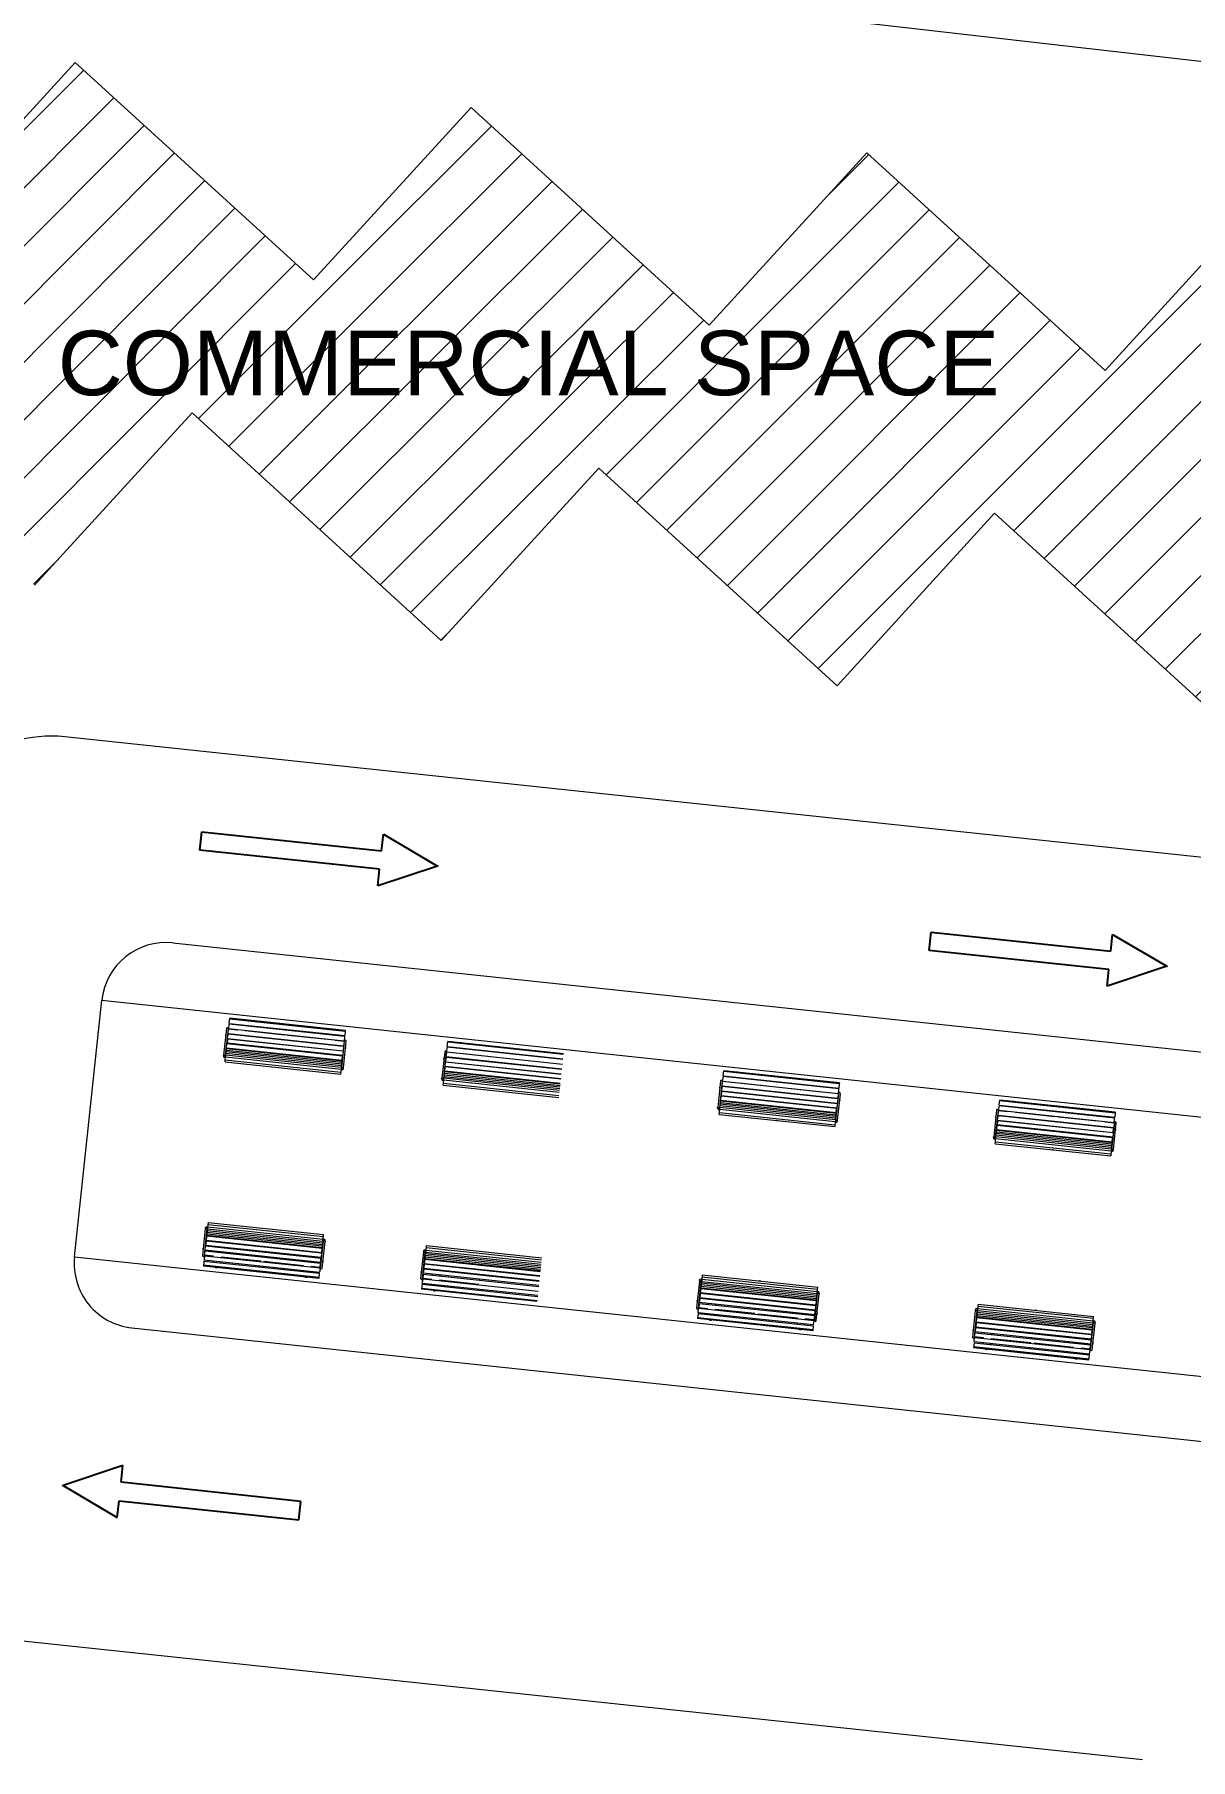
# Model space of a CAD drawing. Header units: metres. Extents: x 750 to 3116, y -341 to 1465.
# Drawn here: x 1571.05 to 1588.96, y 438.45 to 465.18 of the extents above; entities that cross this region are included whole.
import ezdxf

# ---------------------------------------------------------------- set-up
doc = ezdxf.new("R2010")
doc.units = ezdxf.units.M
for name, color, linetype, lineweight in [('Cycle road', 254, 'Continuous', 20), ('Footpath', 32, 'Continuous', 18), ('Hatch', 251, 'Continuous', 5), ('street fur', 33, 'Continuous', 15), ('Wall ext', 20, 'Continuous', 18)]:
    doc.layers.add(name, color=color, linetype=linetype, lineweight=lineweight)
doc.layers.add('Text', color=7, linetype='Continuous')
doc.styles.get("Standard").update_dxf_attribs({"font": 'arial.ttf'})

# ---------------------------------------------------------------- blocks, each defined once
blk = doc.blocks.new('arrow')
for p, q in [((0, 3687), (-403, 2800)), ((403, 2800), (0, 3687)), ((-403, 2800), (-143, 2800)), ((-143, 2800), (-143, 0)), ((143, 0), (143, 2800)), ((143, 2800), (403, 2800)), ((-143, 0), (143, 0))]:
    blk.add_line(p, q)
at = {"linetype": 'Continuous', "lineweight": 9}
for p in [(-5, 3699), (5, 3699)]:
    blk.add_line(p, (0, 3687), dxfattribs=at)

msp = doc.modelspace()

# ---------------------------------------------------------------- hatches: boundary and pattern name
at = {"layer": 'Hatch', "transparency": 33554687}
h = msp.add_hatch(dxfattribs=at)
h.set_pattern_fill('ANSI31', color=256, scale=0.2)
h.set_pattern_definition([(45, (-11491893.7876, -4445184.6138), (-0.449012806053, 0.449012806053), [])])
h.paths.add_polyline_path([(1629.315, 418.827), (1633.845, 414.678), (1630.577, 411.11), (1638.187, 404.139), (1640.084, 406.21), (1641.854, 404.589), (1643.225, 406.086), (1645.769, 403.756), (1662.268, 421.768), (1656.288, 427.246), (1654.39, 425.175), (1652.62, 426.796), (1651.249, 425.299), (1647.076, 429.122), (1640.538, 421.985), (1630.028, 431.612), (1628.13, 429.54), (1626.361, 431.161), (1624.989, 429.664), (1622.117, 432.295), (1612.311, 421.59), (1595.918, 436.606), (1576.15, 415.025), (1583.76, 408.054), (1585.658, 410.126), (1589.972, 406.174), (1597.88, 414.808), (1607.161, 406.307), (1610.43, 409.876), (1611.927, 408.505), (1613.824, 410.576), (1618.138, 406.625)])
h.paths.add_polyline_path([(1567.853, 440.609), (1551.941, 423.194), (1557.199, 418.39), (1554.724, 415.68), (1562.077, 408.962), (1575.904, 424.095), (1575.167, 424.77), (1579.726, 429.761)])
h.paths.add_polyline_path([(1567.526, 459.865), (1571.048, 456.648), (1573.489, 459.32), (1577.35, 455.792), (1579.791, 458.464), (1583.482, 455.091), (1585.924, 457.763), (1589.615, 454.39), (1593.938, 459.121), (1590.077, 462.649), (1587.635, 459.977), (1583.944, 463.35), (1581.503, 460.678), (1577.812, 464.051), (1575.37, 461.379), (1571.679, 464.752), (1568.75, 461.545), (1561.802, 467.893), (1556.419, 468.509), (1556.158, 464.553), (1556.058, 463.037), (1559.288, 460.085), (1557.487, 458.114), (1562.086, 453.911)])
h.paths.add_polyline_path([(1625.872, 458.575), (1618.575, 459.594), (1601.571, 461.537), (1600.595, 452.994), (1624.735, 450.432)])
h.paths.add_polyline_path([(1666.846, 428.346), (1658.141, 429.269), (1656.963, 427.984), (1662.944, 422.506), (1666.657, 426.56)])
h.paths.add_polyline_path([(1556.356, 467.546), (1554.091, 467.696), (1553.893, 464.702), (1556.158, 464.553)])
h.paths.add_polyline_path([(1559.797, 453.971), (1556.475, 457.006), (1554.721, 455.087), (1558.043, 452.052)])
h.paths.add_polyline_path([(1693.712, 400.277), (1690.735, 400.652), (1690.423, 398.172), (1693.399, 397.797)])
h.paths.add_polyline_path([(1689.388, 434.345), (1687.545, 436.033), (1685.518, 433.821), (1687.362, 432.132)])

# ---------------------------------------------------------------- linework, layer by layer
at = {"layer": 'Cycle road', "lineweight": 20}
msp.add_line((1614.762, 449.711), (1571.518, 454.299), dxfattribs=at)
at = {"layer": 'Cycle road', "lineweight": 18}
for p, q in [((1573.191, 451.105), (1600.832, 448.172)), ((1572.558, 445.138), (1600.199, 442.205)), ((1567.853, 440.609), (1588.216, 438.449))]:
    msp.add_line(p, q, dxfattribs=at)
at = {"layer": 'Cycle road'}
msp.add_line((1571.669, 446.238), (1572.091, 450.216), dxfattribs=at)
at = {"layer": 'Cycle road', "lineweight": 20}
msp.add_arc((1571.307, 452.31), 2, 83.9431, 173.9431, dxfattribs=at)
at = {"layer": 'Cycle road'}
for centre, start, end in [((1573.085, 450.11), 83.9431, 173.9431), ((1572.663, 446.133), 173.9431, 263.9431)]:
    msp.add_arc(centre, 1, start, end, dxfattribs=at)
at = {"layer": 'Footpath'}
for p, q in [((1572.091, 450.216), (1601.721, 447.072)), ((1571.669, 446.238), (1601.299, 443.094))]:
    msp.add_line(p, q, dxfattribs=at)
msp.add_lwpolyline([(1553.424, 468.851), (1598.157, 463.739)], dxfattribs=at)
at = {"layer": 'street fur'}
for p, q in [((1574.022, 449.777), (1573.978, 449.364)), ((1574.008, 449.361), (1574.052, 449.774)), ((1574.04, 449.627), (1574.046, 449.687)), ((1574.043, 449.687), (1574.046, 449.687)), ((1574.046, 449.69), (1574.046, 449.687)), ((1575.836, 449.5), (1574.046, 449.69)), ((1574.047, 449.702), (1574.048, 449.707)), ((1574.047, 449.702), (1575.837, 449.512)), ((1574.048, 449.707), (1574.054, 449.766)), ((1574.055, 449.769), (1574.054, 449.766)), ((1574.055, 449.776), (1574.056, 449.779)), ((1574.055, 449.776), (1575.845, 449.586)), ((1574.194, 449.754), (1574.055, 449.769)), ((1574.056, 449.779), (1574.062, 449.839)), ((1574.063, 449.846), (1574.062, 449.839)), ((1575.853, 449.656), (1574.063, 449.846)), ((1574.064, 449.858), (1574.065, 449.863)), ((1574.064, 449.858), (1575.854, 449.668)), ((1574.065, 449.863), (1574.072, 449.936)), ((1575.861, 449.734), (1574.071, 449.924)), ((1575.862, 449.746), (1574.072, 449.936)), ((1574.187, 449.687), (1574.185, 449.675)), ((1574.194, 449.761), (1574.194, 449.754)), ((1574.203, 449.843), (1574.202, 449.831)), ((1574.313, 449.741), (1574.314, 449.748)), ((1574.925, 449.677), (1574.313, 449.741)), ((1574.321, 449.818), (1574.323, 449.831)), ((1574.925, 449.683), (1574.925, 449.676)), ((1574.934, 449.766), (1574.933, 449.753)), ((1574.983, 449.748), (1574.984, 449.76)), ((1575.595, 449.695), (1575.594, 449.683)), ((1575.713, 449.67), (1575.715, 449.683)), ((1575.861, 449.734), (1575.854, 449.668)), ((1575.862, 449.746), (1575.861, 449.734)), ((1574.014, 449.39), (1574.017, 449.415)), ((1574.017, 449.415), (1574.018, 449.422)), ((1575.807, 449.226), (1574.017, 449.415)), ((1574.018, 449.422), (1574.02, 449.439)), ((1574.02, 449.439), (1574.022, 449.464)), ((1575.81, 449.249), (1574.02, 449.439)), ((1575.812, 449.274), (1574.022, 449.464)), ((1574.023, 449.476), (1574.024, 449.482)), ((1574.023, 449.476), (1574.023, 449.474)), ((1575.813, 449.284), (1574.023, 449.474)), ((1574.024, 449.482), (1574.03, 449.541)), ((1575.82, 449.351), (1574.03, 449.541)), ((1574.038, 449.61), (1574.031, 449.549)), ((1575.821, 449.359), (1574.031, 449.549)), ((1575.828, 449.425), (1574.038, 449.615)), ((1574.038, 449.61), (1574.038, 449.615)), ((1574.042, 449.652), (1574.039, 449.652)), ((1574.039, 449.623), (1574.04, 449.627)), ((1574.039, 449.623), (1575.829, 449.433)), ((1574.161, 449.449), (1574.162, 449.459)), ((1574.17, 449.534), (1574.17, 449.526)), ((1574.178, 449.608), (1574.177, 449.6)), ((1574.282, 449.447), (1574.281, 449.436)), ((1574.289, 449.513), (1574.29, 449.521)), ((1574.297, 449.588), (1574.298, 449.595)), ((1574.305, 449.662), (1574.306, 449.674)), ((1574.901, 449.456), (1574.9, 449.448)), ((1574.909, 449.53), (1574.908, 449.523)), ((1574.918, 449.61), (1574.916, 449.597)), ((1574.95, 449.443), (1574.951, 449.451)), ((1574.958, 449.517), (1574.959, 449.525)), ((1574.966, 449.592), (1574.967, 449.604)), ((1574.974, 449.671), (1574.975, 449.678)), ((1575.586, 449.606), (1574.974, 449.671)), ((1575.57, 449.46), (1575.57, 449.453)), ((1575.579, 449.539), (1575.578, 449.527)), ((1575.587, 449.613), (1575.586, 449.606)), ((1575.689, 449.44), (1575.69, 449.448)), ((1575.697, 449.515), (1575.698, 449.527)), ((1575.705, 449.594), (1575.706, 449.6)), ((1575.844, 449.579), (1575.705, 449.594)), ((1575.848, 449.584), (1575.804, 449.171)), ((1575.828, 449.42), (1575.821, 449.361)), ((1575.828, 449.425), (1575.828, 449.42)), ((1575.836, 449.497), (1575.829, 449.433)), ((1575.835, 449.462), (1575.832, 449.462)), ((1575.834, 449.168), (1575.878, 449.581)), ((1575.836, 449.5), (1575.836, 449.497)), ((1575.836, 449.497), (1575.839, 449.497)), ((1575.844, 449.576), (1575.837, 449.512)), ((1575.844, 449.579), (1575.844, 449.576)), ((1575.852, 449.649), (1575.845, 449.586)), ((1575.853, 449.656), (1575.852, 449.649)), ((1577.403, 449.418), (1577.359, 449.006)), ((1577.389, 449.003), (1577.433, 449.415)), ((1577.436, 449.417), (1577.442, 449.48)), ((1577.436, 449.417), (1579.226, 449.227)), ((1577.443, 449.487), (1577.442, 449.48)), ((1579.233, 449.297), (1577.443, 449.487)), ((1577.444, 449.499), (1577.453, 449.578)), ((1577.444, 449.499), (1579.234, 449.309)), ((1579.241, 449.375), (1577.451, 449.565)), ((1579.243, 449.388), (1577.453, 449.578)), ((1577.584, 449.484), (1577.582, 449.472)), ((1577.702, 449.459), (1577.703, 449.472)), ((1574.011, 449.361), (1573.976, 449.365)), ((1573.976, 449.359), (1573.976, 449.365)), ((1573.976, 449.359), (1574.011, 449.355)), ((1573.991, 449.333), (1573.989, 449.333)), ((1574, 449.259), (1574.004, 449.29)), ((1574, 449.259), (1575.79, 449.069)), ((1574.004, 449.29), (1574.008, 449.334)), ((1574.004, 449.29), (1575.794, 449.1)), ((1574.009, 449.339), (1574.008, 449.334)), ((1575.798, 449.144), (1574.008, 449.334)), ((1574.008, 449.334), (1574.008, 449.334)), ((1574.009, 449.339), (1574.01, 449.348)), ((1574.01, 449.348), (1574.012, 449.373)), ((1574.012, 449.373), (1574.014, 449.39)), ((1575.802, 449.176), (1574.012, 449.365)), ((1575.804, 449.2), (1574.014, 449.39)), ((1575.554, 449.301), (1575.555, 449.312)), ((1575.563, 449.386), (1575.562, 449.378)), ((1575.674, 449.299), (1575.673, 449.289)), ((1575.681, 449.366), (1575.682, 449.373)), ((1575.799, 449.149), (1575.798, 449.144)), ((1575.802, 449.176), (1575.799, 449.149)), ((1575.836, 449.168), (1575.801, 449.171)), ((1575.819, 449.164), (1575.801, 449.165)), ((1575.802, 449.183), (1575.81, 449.249)), ((1575.802, 449.183), (1575.802, 449.176)), ((1575.81, 449.257), (1575.812, 449.274)), ((1575.81, 449.257), (1575.81, 449.249)), ((1575.814, 449.292), (1575.813, 449.286)), ((1575.813, 449.286), (1575.813, 449.284)), ((1575.814, 449.292), (1575.82, 449.351)), ((1575.835, 449.162), (1575.819, 449.164)), ((1575.821, 449.361), (1575.821, 449.359)), ((1575.835, 449.162), (1575.836, 449.168)), ((1577.404, 449.117), (1577.411, 449.182)), ((1579.201, 448.992), (1577.411, 449.182)), ((1577.412, 449.192), (1577.418, 449.252)), ((1577.412, 449.192), (1577.412, 449.19)), ((1579.202, 449), (1577.412, 449.19)), ((1577.418, 449.252), (1577.419, 449.256)), ((1579.209, 449.066), (1577.419, 449.256)), ((1577.42, 449.269), (1577.426, 449.323)), ((1577.423, 449.293), (1577.42, 449.293)), ((1577.42, 449.264), (1577.42, 449.269)), ((1577.42, 449.264), (1579.209, 449.074)), ((1577.423, 449.328), (1577.426, 449.328)), ((1577.427, 449.331), (1577.426, 449.328)), ((1577.426, 449.323), (1577.426, 449.328)), ((1579.217, 449.141), (1577.427, 449.331)), ((1577.428, 449.343), (1577.435, 449.408)), ((1577.428, 449.343), (1579.218, 449.153)), ((1577.435, 449.41), (1577.435, 449.408)), ((1577.574, 449.395), (1577.435, 449.41)), ((1577.551, 449.175), (1577.55, 449.167)), ((1577.559, 449.249), (1577.558, 449.242)), ((1577.567, 449.328), (1577.566, 449.316)), ((1577.575, 449.402), (1577.574, 449.395)), ((1577.669, 449.155), (1577.67, 449.162)), ((1577.677, 449.229), (1577.678, 449.237)), ((1577.685, 449.304), (1577.686, 449.316)), ((1577.694, 449.383), (1577.694, 449.389)), ((1578.305, 449.318), (1577.694, 449.383)), ((1575.798, 449.144), (1575.79, 449.069)), ((1575.798, 449.144), (1575.798, 449.144)), ((1575.817, 449.14), (1575.815, 449.14)), ((1577.356, 449), (1577.357, 449.006)), ((1577.356, 449), (1577.391, 448.996)), ((1577.392, 449.002), (1577.357, 449.006)), ((1577.372, 448.974), (1577.37, 448.974)), ((1577.381, 448.9), (1577.384, 448.931)), ((1577.381, 448.9), (1579.171, 448.711)), ((1577.384, 448.931), (1577.389, 448.975)), ((1577.384, 448.931), (1579.174, 448.741)), ((1577.389, 448.981), (1577.39, 448.989)), ((1577.389, 448.981), (1577.389, 448.976)), ((1579.179, 448.786), (1577.389, 448.976)), ((1577.389, 448.975), (1577.389, 448.976)), ((1577.39, 448.989), (1577.392, 449.007)), ((1577.392, 449.007), (1577.393, 449.014)), ((1579.182, 448.817), (1577.392, 449.007)), ((1577.393, 449.014), (1577.395, 449.031)), ((1577.395, 449.031), (1577.396, 449.039)), ((1579.185, 448.841), (1577.395, 449.031)), ((1577.396, 449.039), (1577.398, 449.057)), ((1577.398, 449.063), (1577.401, 449.088)), ((1577.398, 449.057), (1577.398, 449.063)), ((1579.187, 448.867), (1577.398, 449.057)), ((1579.19, 448.891), (1577.4, 449.081)), ((1577.401, 449.088), (1577.403, 449.105)), ((1579.193, 448.915), (1577.403, 449.105)), ((1577.404, 449.117), (1577.404, 449.115)), ((1579.194, 448.926), (1577.404, 449.115)), ((1577.542, 449.09), (1577.543, 449.101)), ((1577.662, 449.088), (1577.661, 449.078)), ((1581.678, 448.965), (1581.634, 448.552)), ((1581.664, 448.549), (1581.708, 448.962)), ((1581.703, 448.89), (1581.71, 448.948)), ((1581.703, 448.89), (1583.493, 448.7)), ((1581.71, 448.957), (1581.71, 448.954)), ((1581.85, 448.942), (1581.71, 448.957)), ((1581.71, 448.948), (1581.71, 448.954)), ((1581.711, 448.963), (1581.718, 449.026)), ((1581.711, 448.963), (1583.501, 448.773)), ((1581.719, 449.033), (1581.718, 449.026)), ((1583.509, 448.843), (1581.719, 449.033)), ((1581.72, 449.05), (1581.728, 449.124)), ((1581.72, 449.046), (1581.72, 449.05)), ((1581.72, 449.046), (1583.51, 448.856)), ((1583.517, 448.922), (1581.727, 449.112)), ((1583.518, 448.934), (1581.728, 449.124)), ((1581.85, 448.948), (1581.85, 448.942)), ((1581.859, 449.031), (1581.858, 449.018)), ((1581.969, 448.929), (1581.97, 448.936)), ((1582.581, 448.864), (1581.969, 448.929)), ((1581.977, 449.006), (1581.978, 449.018)), ((1582.59, 448.953), (1582.589, 448.941)), ((1582.638, 448.936), (1582.64, 448.948)), ((1583.251, 448.883), (1583.25, 448.871)), ((1583.517, 448.922), (1583.51, 448.856)), ((1583.518, 448.934), (1583.517, 448.922)), ((1581.674, 448.61), (1581.678, 448.651)), ((1583.465, 448.437), (1581.676, 448.627)), ((1583.468, 448.462), (1581.678, 448.651)), ((1581.679, 448.664), (1581.68, 448.67)), ((1581.679, 448.664), (1581.679, 448.662)), ((1583.469, 448.472), (1581.679, 448.662)), ((1581.68, 448.67), (1581.686, 448.728)), ((1583.476, 448.538), (1581.686, 448.728)), ((1581.694, 448.798), (1581.687, 448.736)), ((1583.477, 448.546), (1581.687, 448.736)), ((1583.484, 448.613), (1581.694, 448.803)), ((1581.694, 448.798), (1581.694, 448.803)), ((1581.695, 448.815), (1581.702, 448.875)), ((1581.698, 448.84), (1581.695, 448.84)), ((1581.695, 448.81), (1581.695, 448.815)), ((1581.695, 448.81), (1583.485, 448.62)), ((1581.699, 448.875), (1581.702, 448.874)), ((1581.702, 448.877), (1581.702, 448.875)), ((1583.492, 448.687), (1581.702, 448.877)), ((1581.817, 448.637), (1581.818, 448.647)), ((1581.826, 448.721), (1581.825, 448.714)), ((1581.834, 448.796), (1581.833, 448.788)), ((1581.843, 448.875), (1581.841, 448.863)), ((1581.938, 448.634), (1581.937, 448.624)), ((1581.945, 448.701), (1581.946, 448.709)), ((1581.953, 448.775), (1581.954, 448.783)), ((1581.961, 448.85), (1581.962, 448.862)), ((1582.557, 448.644), (1582.556, 448.636)), ((1582.565, 448.718), (1582.564, 448.71)), ((1582.574, 448.797), (1582.572, 448.785)), ((1582.581, 448.871), (1582.581, 448.864)), ((1582.606, 448.631), (1582.607, 448.639)), ((1582.614, 448.705), (1582.615, 448.713)), ((1582.622, 448.78), (1582.623, 448.792)), ((1582.63, 448.859), (1582.631, 448.866)), ((1583.242, 448.794), (1582.63, 448.859)), ((1583.226, 448.648), (1583.226, 448.64)), ((1583.235, 448.727), (1583.233, 448.715)), ((1583.243, 448.801), (1583.242, 448.794)), ((1583.345, 448.628), (1583.346, 448.635)), ((1583.353, 448.702), (1583.354, 448.714)), ((1583.361, 448.781), (1583.362, 448.788)), ((1583.5, 448.767), (1583.361, 448.781)), ((1583.369, 448.858), (1583.371, 448.87)), ((1583.504, 448.771), (1583.46, 448.359)), ((1583.484, 448.613), (1583.477, 448.548)), ((1583.492, 448.685), (1583.485, 448.62)), ((1583.491, 448.65), (1583.488, 448.65)), ((1583.49, 448.356), (1583.534, 448.768)), ((1583.492, 448.687), (1583.492, 448.685)), ((1583.492, 448.685), (1583.495, 448.684)), ((1583.5, 448.764), (1583.493, 448.7)), ((1583.5, 448.767), (1583.5, 448.764)), ((1583.507, 448.83), (1583.501, 448.773)), ((1583.508, 448.836), (1583.507, 448.83)), ((1583.509, 448.843), (1583.508, 448.836)), ((1585.996, 448.597), (1586.004, 448.67)), ((1587.792, 448.468), (1586.002, 448.658)), ((1587.794, 448.48), (1586.004, 448.67)), ((1581.649, 448.551), (1581.632, 448.552)), ((1581.632, 448.546), (1581.632, 448.552)), ((1581.632, 448.546), (1581.649, 448.545)), ((1581.647, 448.521), (1581.645, 448.521)), ((1581.649, 448.551), (1581.667, 448.549)), ((1581.649, 448.545), (1581.667, 448.543)), ((1581.656, 448.447), (1581.664, 448.521)), ((1581.656, 448.447), (1583.446, 448.257)), ((1581.66, 448.477), (1583.45, 448.287)), ((1581.665, 448.527), (1581.664, 448.522)), ((1583.454, 448.332), (1581.664, 448.522)), ((1581.664, 448.521), (1581.664, 448.522)), ((1581.665, 448.527), (1581.666, 448.536)), ((1581.666, 448.536), (1581.673, 448.603)), ((1583.458, 448.363), (1581.668, 448.553)), ((1583.46, 448.388), (1581.67, 448.578)), ((1581.673, 448.603), (1581.674, 448.61)), ((1583.463, 448.413), (1581.673, 448.603)), ((1583.21, 448.489), (1583.211, 448.499)), ((1583.219, 448.574), (1583.218, 448.566)), ((1583.33, 448.487), (1583.329, 448.476)), ((1583.337, 448.553), (1583.338, 448.561)), ((1583.458, 448.363), (1583.454, 448.332)), ((1583.492, 448.355), (1583.457, 448.359)), ((1583.491, 448.349), (1583.457, 448.353)), ((1583.458, 448.37), (1583.463, 448.413)), ((1583.458, 448.37), (1583.458, 448.363)), ((1583.464, 448.42), (1583.463, 448.413)), ((1583.464, 448.42), (1583.465, 448.437)), ((1583.466, 448.444), (1583.465, 448.437)), ((1583.466, 448.444), (1583.468, 448.462)), ((1583.47, 448.48), (1583.469, 448.474)), ((1583.469, 448.474), (1583.469, 448.472)), ((1583.47, 448.48), (1583.476, 448.534)), ((1583.476, 448.538), (1583.476, 448.534)), ((1583.477, 448.548), (1583.477, 448.546)), ((1583.491, 448.349), (1583.492, 448.355)), ((1585.954, 448.511), (1585.91, 448.098)), ((1585.94, 448.095), (1585.983, 448.508)), ((1585.969, 448.344), (1585.963, 448.283)), ((1585.969, 448.344), (1585.97, 448.349)), ((1585.97, 448.357), (1585.971, 448.361)), ((1585.97, 448.357), (1587.76, 448.167)), ((1587.76, 448.159), (1585.97, 448.349)), ((1585.971, 448.361), (1585.977, 448.421)), ((1585.974, 448.386), (1585.971, 448.386)), ((1585.974, 448.421), (1585.977, 448.421)), ((1585.978, 448.424), (1585.977, 448.421)), ((1587.768, 448.234), (1585.978, 448.424)), ((1585.979, 448.436), (1585.986, 448.5)), ((1585.979, 448.436), (1587.769, 448.246)), ((1585.986, 448.503), (1585.986, 448.5)), ((1586.125, 448.488), (1585.986, 448.503)), ((1585.987, 448.51), (1585.993, 448.573)), ((1585.987, 448.51), (1587.777, 448.32)), ((1585.994, 448.58), (1585.993, 448.573)), ((1587.784, 448.39), (1585.994, 448.58)), ((1585.995, 448.592), (1585.996, 448.597)), ((1585.995, 448.592), (1587.785, 448.402)), ((1586.118, 448.421), (1586.117, 448.409)), ((1586.126, 448.495), (1586.125, 448.488)), ((1586.135, 448.577), (1586.133, 448.565)), ((1586.236, 448.396), (1586.237, 448.408)), ((1586.244, 448.475), (1586.245, 448.482)), ((1586.856, 448.411), (1586.245, 448.475)), ((1586.253, 448.552), (1586.254, 448.565)), ((1586.849, 448.344), (1586.848, 448.331)), ((1586.857, 448.417), (1586.856, 448.41)), ((1586.866, 448.5), (1586.864, 448.487)), ((1586.906, 448.405), (1586.907, 448.412)), ((1587.517, 448.34), (1586.906, 448.405)), ((1586.914, 448.482), (1586.915, 448.494)), ((1587.518, 448.347), (1587.517, 448.34)), ((1587.527, 448.429), (1587.525, 448.417)), ((1587.645, 448.404), (1587.646, 448.417)), ((1587.777, 448.323), (1587.783, 448.376)), ((1587.784, 448.39), (1587.783, 448.383)), ((1587.783, 448.383), (1587.783, 448.376)), ((1587.786, 448.407), (1587.785, 448.402)), ((1587.792, 448.468), (1587.786, 448.407)), ((1587.794, 448.48), (1587.792, 448.468)), ((1583.454, 448.331), (1583.446, 448.257)), ((1583.454, 448.332), (1583.454, 448.331)), ((1583.473, 448.327), (1583.471, 448.327)), ((1585.907, 448.093), (1585.908, 448.099)), ((1585.907, 448.093), (1585.924, 448.091)), ((1585.925, 448.097), (1585.908, 448.099)), ((1585.924, 448.091), (1585.942, 448.089)), ((1585.925, 448.097), (1585.943, 448.095)), ((1585.94, 448.073), (1585.941, 448.082)), ((1585.941, 448.082), (1585.943, 448.099)), ((1585.943, 448.099), (1585.944, 448.107)), ((1587.733, 447.909), (1585.943, 448.099)), ((1585.944, 448.107), (1585.948, 448.149)), ((1587.736, 447.934), (1585.946, 448.124)), ((1585.948, 448.149), (1585.949, 448.156)), ((1587.738, 447.959), (1585.948, 448.149)), ((1585.949, 448.156), (1585.951, 448.173)), ((1585.951, 448.173), (1585.952, 448.18)), ((1587.741, 447.983), (1585.951, 448.173)), ((1585.952, 448.18), (1585.954, 448.198)), ((1587.744, 448.008), (1585.954, 448.198)), ((1585.955, 448.21), (1585.956, 448.216)), ((1585.955, 448.21), (1585.955, 448.208)), ((1587.745, 448.018), (1585.955, 448.208)), ((1585.956, 448.216), (1585.961, 448.27)), ((1585.961, 448.27), (1585.962, 448.275)), ((1587.752, 448.085), (1585.962, 448.275)), ((1587.753, 448.093), (1585.963, 448.283)), ((1586.093, 448.183), (1586.094, 448.193)), ((1586.102, 448.268), (1586.101, 448.26)), ((1586.11, 448.342), (1586.109, 448.334)), ((1586.213, 448.181), (1586.212, 448.17)), ((1586.22, 448.247), (1586.221, 448.255)), ((1586.228, 448.322), (1586.229, 448.329)), ((1586.833, 448.19), (1586.832, 448.182)), ((1586.841, 448.264), (1586.84, 448.257)), ((1586.882, 448.177), (1586.882, 448.185)), ((1586.889, 448.251), (1586.89, 448.259)), ((1586.897, 448.326), (1586.899, 448.338)), ((1587.494, 448.12), (1587.493, 448.112)), ((1587.502, 448.194), (1587.501, 448.187)), ((1587.51, 448.273), (1587.509, 448.261)), ((1587.612, 448.099), (1587.613, 448.107)), ((1587.62, 448.174), (1587.621, 448.181)), ((1587.628, 448.248), (1587.63, 448.261)), ((1587.637, 448.327), (1587.637, 448.334)), ((1587.776, 448.313), (1587.637, 448.328)), ((1587.779, 448.318), (1587.736, 447.905)), ((1587.745, 448.026), (1587.751, 448.08)), ((1587.752, 448.085), (1587.751, 448.08)), ((1587.759, 448.154), (1587.753, 448.095)), ((1587.753, 448.095), (1587.753, 448.093)), ((1587.76, 448.159), (1587.759, 448.154)), ((1587.761, 448.171), (1587.76, 448.167)), ((1587.761, 448.171), (1587.767, 448.225)), ((1587.767, 448.196), (1587.764, 448.196)), ((1587.765, 447.902), (1587.809, 448.315)), ((1587.768, 448.234), (1587.767, 448.231)), ((1587.767, 448.231), (1587.767, 448.225)), ((1587.767, 448.231), (1587.77, 448.231)), ((1587.776, 448.31), (1587.769, 448.246)), ((1587.776, 448.313), (1587.776, 448.31)), ((1587.777, 448.323), (1587.777, 448.32)), ((1585.922, 448.067), (1585.921, 448.067)), ((1585.932, 447.993), (1585.935, 448.024)), ((1585.932, 447.993), (1587.722, 447.803)), ((1585.935, 448.024), (1585.94, 448.068)), ((1585.935, 448.024), (1587.725, 447.834)), ((1585.94, 448.073), (1585.94, 448.068)), ((1587.73, 447.878), (1585.94, 448.068)), ((1585.94, 448.068), (1585.94, 448.068)), ((1587.485, 448.035), (1587.486, 448.046)), ((1587.605, 448.033), (1587.604, 448.023)), ((1587.73, 447.878), (1587.722, 447.803)), ((1587.733, 447.909), (1587.73, 447.883)), ((1587.73, 447.883), (1587.73, 447.878)), ((1587.767, 447.896), (1587.732, 447.899)), ((1587.734, 447.917), (1587.733, 447.909)), ((1587.767, 447.902), (1587.733, 447.905)), ((1587.734, 447.917), (1587.738, 447.959)), ((1587.739, 447.966), (1587.738, 447.959)), ((1587.739, 447.966), (1587.741, 447.983)), ((1587.742, 447.991), (1587.741, 447.983)), ((1587.742, 447.991), (1587.744, 448.008)), ((1587.745, 448.026), (1587.745, 448.02)), ((1587.745, 448.02), (1587.745, 448.018)), ((1587.748, 447.874), (1587.747, 447.874)), ((1587.767, 447.896), (1587.767, 447.902)), ((1573.737, 446.773), (1573.729, 446.699)), ((1573.733, 446.743), (1575.523, 446.553)), ((1573.737, 446.773), (1575.527, 446.583)), ((1573.693, 446.675), (1573.649, 446.262)), ((1573.679, 446.259), (1573.723, 446.672)), ((1573.692, 446.681), (1573.691, 446.675)), ((1573.726, 446.671), (1573.691, 446.675)), ((1573.692, 446.681), (1573.726, 446.677)), ((1573.705, 446.476), (1573.699, 446.422)), ((1573.706, 446.482), (1573.705, 446.476)), ((1573.706, 446.482), (1573.706, 446.484)), ((1575.496, 446.294), (1573.706, 446.484)), ((1573.714, 446.556), (1573.707, 446.492)), ((1575.497, 446.302), (1573.707, 446.492)), ((1573.712, 446.703), (1573.71, 446.703)), ((1573.714, 446.556), (1573.714, 446.558)), ((1575.504, 446.368), (1573.714, 446.558)), ((1573.717, 446.586), (1573.715, 446.568)), ((1575.505, 446.378), (1573.715, 446.568)), ((1573.718, 446.593), (1573.717, 446.586)), ((1573.719, 446.61), (1573.718, 446.593)), ((1575.507, 446.403), (1573.718, 446.593)), ((1573.72, 446.617), (1573.719, 446.61)), ((1573.722, 446.634), (1573.72, 446.617)), ((1575.51, 446.427), (1573.72, 446.617)), ((1573.723, 446.642), (1573.722, 446.634)), ((1573.729, 446.698), (1573.723, 446.642)), ((1575.513, 446.452), (1573.723, 446.642)), ((1575.515, 446.477), (1573.725, 446.667)), ((1573.729, 446.699), (1573.729, 446.698)), ((1575.519, 446.508), (1573.729, 446.698)), ((1573.845, 446.469), (1573.846, 446.477)), ((1573.854, 446.554), (1573.853, 446.543)), ((1573.972, 446.531), (1573.973, 446.541)), ((1575.519, 446.481), (1575.475, 446.068)), ((1575.505, 446.065), (1575.549, 446.477)), ((1575.515, 446.477), (1575.505, 446.378)), ((1575.517, 446.494), (1575.515, 446.477)), ((1575.551, 446.483), (1575.516, 446.487)), ((1575.551, 446.477), (1575.516, 446.481)), ((1575.517, 446.494), (1575.519, 446.508)), ((1575.519, 446.509), (1575.527, 446.583)), ((1575.519, 446.508), (1575.519, 446.509)), ((1575.538, 446.509), (1575.536, 446.509)), ((1575.551, 446.483), (1575.551, 446.477)), ((1573.681, 446.253), (1573.675, 446.194)), ((1573.682, 446.257), (1573.681, 446.253)), ((1573.682, 446.257), (1575.472, 446.067)), ((1573.683, 446.263), (1573.69, 446.33)), ((1573.822, 446.249), (1573.683, 446.263)), ((1573.688, 446.346), (1573.691, 446.346)), ((1573.69, 446.33), (1575.48, 446.14)), ((1573.691, 446.343), (1573.698, 446.405)), ((1575.481, 446.153), (1573.691, 446.343)), ((1573.695, 446.38), (1573.692, 446.381)), ((1573.698, 446.41), (1575.488, 446.22)), ((1573.698, 446.41), (1573.698, 446.405)), ((1573.699, 446.422), (1573.699, 446.417)), ((1575.489, 446.227), (1573.699, 446.417)), ((1573.821, 446.242), (1573.822, 446.249)), ((1573.829, 446.316), (1573.83, 446.328)), ((1573.837, 446.395), (1573.838, 446.402)), ((1573.941, 446.236), (1573.94, 446.229)), ((1574.553, 446.171), (1573.941, 446.236)), ((1573.95, 446.315), (1573.948, 446.303)), ((1573.957, 446.39), (1573.957, 446.382)), ((1573.965, 446.464), (1573.964, 446.456)), ((1574.56, 446.238), (1574.561, 446.25)), ((1574.568, 446.317), (1574.569, 446.325)), ((1574.576, 446.391), (1574.577, 446.399)), ((1574.611, 446.245), (1574.61, 446.233)), ((1574.619, 446.32), (1574.618, 446.312)), ((1574.627, 446.394), (1574.626, 446.386)), ((1575.229, 446.247), (1575.23, 446.255)), ((1575.237, 446.321), (1575.238, 446.329)), ((1575.246, 446.406), (1575.245, 446.396)), ((1575.35, 446.242), (1575.349, 446.234)), ((1575.358, 446.316), (1575.357, 446.308)), ((1575.365, 446.383), (1575.366, 446.393)), ((1575.481, 446.155), (1575.488, 446.22)), ((1575.496, 446.292), (1575.489, 446.232)), ((1575.489, 446.227), (1575.489, 446.232)), ((1575.496, 446.292), (1575.496, 446.294)), ((1575.497, 446.302), (1575.504, 446.368)), ((1577.074, 446.316), (1577.03, 445.903)), ((1577.06, 445.9), (1577.103, 446.313)), ((1577.072, 446.322), (1577.107, 446.318)), ((1577.072, 446.322), (1577.072, 446.316)), ((1577.106, 446.313), (1577.072, 446.316)), ((1577.092, 446.344), (1577.091, 446.344)), ((1577.097, 446.227), (1577.095, 446.21)), ((1578.885, 446.02), (1577.095, 446.21)), ((1577.1, 446.252), (1577.097, 446.227)), ((1578.888, 446.044), (1577.098, 446.234)), ((1577.101, 446.258), (1577.1, 446.252)), ((1577.103, 446.284), (1577.101, 446.258)), ((1578.891, 446.068), (1577.101, 446.258)), ((1577.105, 446.301), (1577.103, 446.284)), ((1578.893, 446.094), (1577.103, 446.284)), ((1577.109, 446.339), (1577.105, 446.301)), ((1578.896, 446.118), (1577.106, 446.308)), ((1577.117, 446.414), (1577.109, 446.34)), ((1577.109, 446.34), (1577.109, 446.339)), ((1578.899, 446.149), (1577.109, 446.339)), ((1577.114, 446.384), (1578.904, 446.194)), ((1577.117, 446.414), (1578.907, 446.224)), ((1573.673, 446.169), (1573.665, 446.096)), ((1575.455, 445.906), (1573.665, 446.096)), ((1575.456, 445.918), (1573.666, 446.108)), ((1573.673, 446.174), (1575.463, 445.984)), ((1573.673, 446.174), (1573.673, 446.169)), ((1573.674, 446.187), (1573.675, 446.194)), ((1575.464, 445.997), (1573.674, 446.187)), ((1573.812, 446.159), (1573.814, 446.172)), ((1573.933, 446.159), (1573.932, 446.147)), ((1574.543, 446.082), (1574.545, 446.094)), ((1574.552, 446.164), (1574.553, 446.171)), ((1574.594, 446.089), (1574.593, 446.077)), ((1574.602, 446.166), (1574.602, 446.159)), ((1575.214, 446.101), (1574.602, 446.166)), ((1575.205, 446.012), (1575.206, 446.024)), ((1575.213, 446.094), (1575.214, 446.101)), ((1575.221, 446.168), (1575.222, 446.18)), ((1575.325, 446.011), (1575.324, 445.999)), ((1575.333, 446.088), (1575.333, 446.081)), ((1575.473, 446.073), (1575.333, 446.088)), ((1575.342, 446.167), (1575.34, 446.155)), ((1575.456, 445.918), (1575.463, 445.984)), ((1575.464, 445.997), (1575.465, 446.004)), ((1575.465, 446.004), (1575.466, 446.01)), ((1575.471, 446.063), (1575.466, 446.01)), ((1575.471, 446.063), (1575.472, 446.067)), ((1575.473, 446.076), (1575.48, 446.14)), ((1575.473, 446.073), (1575.473, 446.076)), ((1575.481, 446.153), (1575.481, 446.155)), ((1575.481, 446.155), (1575.484, 446.155)), ((1575.488, 446.19), (1575.485, 446.19)), ((1577.07, 445.972), (1577.064, 445.913)), ((1577.069, 445.987), (1577.072, 445.987)), ((1577.07, 445.972), (1578.86, 445.782)), ((1577.071, 445.984), (1577.072, 445.986)), ((1578.861, 445.794), (1577.071, 445.984)), ((1577.078, 446.046), (1577.072, 445.992)), ((1577.075, 446.022), (1577.072, 446.022)), ((1577.072, 445.992), (1577.072, 445.986)), ((1577.079, 446.051), (1577.078, 446.046)), ((1577.08, 446.063), (1577.079, 446.058)), ((1578.869, 445.869), (1577.079, 446.058)), ((1577.079, 446.051), (1578.869, 445.861)), ((1577.086, 446.125), (1577.08, 446.063)), ((1578.876, 445.935), (1577.086, 446.125)), ((1577.094, 446.197), (1577.087, 446.133)), ((1578.877, 445.943), (1577.087, 446.133)), ((1577.094, 446.197), (1577.094, 446.199)), ((1578.884, 446.009), (1577.094, 446.199)), ((1577.209, 445.957), (1577.211, 445.969)), ((1577.218, 446.036), (1577.219, 446.044)), ((1577.226, 446.11), (1577.226, 446.118)), ((1577.235, 446.195), (1577.234, 446.185)), ((1577.33, 445.956), (1577.329, 445.944)), ((1577.338, 446.031), (1577.337, 446.023)), ((1577.346, 446.105), (1577.345, 446.097)), ((1577.353, 446.172), (1577.354, 446.182)), ((1577.949, 445.959), (1577.949, 445.966)), ((1577.957, 446.033), (1577.957, 446.041)), ((1581.393, 445.961), (1581.385, 445.886)), ((1581.393, 445.961), (1583.183, 445.771)), ((1575.455, 445.906), (1575.456, 445.918)), ((1577.054, 445.816), (1577.045, 445.737)), ((1578.835, 445.547), (1577.045, 445.737)), ((1578.837, 445.56), (1577.047, 445.749)), ((1577.054, 445.816), (1578.844, 445.626)), ((1577.055, 445.828), (1577.056, 445.835)), ((1578.845, 445.638), (1577.055, 445.828)), ((1577.062, 445.898), (1577.056, 445.842)), ((1577.056, 445.842), (1577.056, 445.835)), ((1577.062, 445.898), (1578.852, 445.708)), ((1577.064, 445.913), (1577.063, 445.907)), ((1577.063, 445.905), (1577.063, 445.907)), ((1577.202, 445.89), (1577.063, 445.905)), ((1577.193, 445.801), (1577.194, 445.813)), ((1577.202, 445.883), (1577.202, 445.89)), ((1577.313, 445.8), (1577.312, 445.788)), ((1577.322, 445.877), (1577.321, 445.87)), ((1577.933, 445.812), (1577.322, 445.877)), ((1577.924, 445.723), (1577.925, 445.736)), ((1577.932, 445.806), (1577.933, 445.813)), ((1577.94, 445.879), (1577.942, 445.892)), ((1577.975, 445.73), (1577.973, 445.718)), ((1581.349, 445.862), (1581.305, 445.45)), ((1581.335, 445.446), (1581.379, 445.859)), ((1581.348, 445.869), (1581.347, 445.863)), ((1581.382, 445.859), (1581.347, 445.863)), ((1581.348, 445.869), (1581.382, 445.865)), ((1581.362, 445.671), (1581.355, 445.605)), ((1583.152, 445.481), (1581.362, 445.671)), ((1581.37, 445.746), (1581.363, 445.684)), ((1581.363, 445.684), (1581.363, 445.679)), ((1583.153, 445.489), (1581.363, 445.679)), ((1581.368, 445.891), (1581.366, 445.891)), ((1583.16, 445.556), (1581.37, 445.746)), ((1581.385, 445.886), (1581.371, 445.756)), ((1583.161, 445.566), (1581.371, 445.756)), ((1583.163, 445.591), (1581.373, 445.781)), ((1583.166, 445.614), (1581.376, 445.804)), ((1583.169, 445.64), (1581.379, 445.83)), ((1583.171, 445.664), (1581.381, 445.854)), ((1583.175, 445.696), (1581.385, 445.886)), ((1581.385, 445.886), (1581.385, 445.886)), ((1581.389, 445.93), (1583.179, 445.74)), ((1581.51, 445.741), (1581.509, 445.731)), ((1581.628, 445.718), (1581.629, 445.729)), ((1583.173, 445.682), (1583.171, 445.664)), ((1583.207, 445.671), (1583.172, 445.675)), ((1583.173, 445.682), (1583.175, 445.696)), ((1583.175, 445.696), (1583.183, 445.771)), ((1583.175, 445.696), (1583.175, 445.696)), ((1583.194, 445.696), (1583.192, 445.697)), ((1583.207, 445.671), (1583.207, 445.665)), ((1581.33, 445.374), (1581.337, 445.441)), ((1581.338, 445.444), (1581.337, 445.441)), ((1581.338, 445.444), (1583.128, 445.254)), ((1581.346, 445.518), (1581.339, 445.459)), ((1581.339, 445.459), (1581.339, 445.454)), ((1581.339, 445.451), (1581.339, 445.454)), ((1581.478, 445.436), (1581.339, 445.451)), ((1581.344, 445.534), (1581.347, 445.533)), ((1581.346, 445.518), (1583.136, 445.328)), ((1581.354, 445.597), (1581.347, 445.533)), ((1581.347, 445.53), (1581.347, 445.533)), ((1583.137, 445.34), (1581.347, 445.53)), ((1581.351, 445.568), (1581.348, 445.568)), ((1581.354, 445.597), (1583.144, 445.407)), ((1583.145, 445.415), (1581.355, 445.605)), ((1581.477, 445.429), (1581.478, 445.436)), ((1581.485, 445.503), (1581.486, 445.515)), ((1581.493, 445.582), (1581.494, 445.59)), ((1581.501, 445.656), (1581.502, 445.664)), ((1581.597, 445.424), (1581.596, 445.417)), ((1582.209, 445.359), (1581.597, 445.424)), ((1581.605, 445.503), (1581.604, 445.49)), ((1581.613, 445.577), (1581.613, 445.57)), ((1581.621, 445.652), (1581.62, 445.644)), ((1582.216, 445.426), (1582.217, 445.438)), ((1582.224, 445.505), (1582.225, 445.512)), ((1582.232, 445.579), (1582.233, 445.587)), ((1582.267, 445.433), (1582.265, 445.42)), ((1582.275, 445.507), (1582.274, 445.5)), ((1582.283, 445.582), (1582.282, 445.574)), ((1582.885, 445.435), (1582.886, 445.442)), ((1582.893, 445.509), (1582.894, 445.517)), ((1582.902, 445.594), (1582.901, 445.583)), ((1583.006, 445.43), (1583.005, 445.422)), ((1583.013, 445.504), (1583.013, 445.496)), ((1583.021, 445.571), (1583.022, 445.581)), ((1583.175, 445.668), (1583.131, 445.256)), ((1583.137, 445.34), (1583.144, 445.403)), ((1583.144, 445.403), (1583.144, 445.407)), ((1583.151, 445.474), (1583.145, 445.42)), ((1583.145, 445.415), (1583.145, 445.42)), ((1583.151, 445.474), (1583.152, 445.481)), ((1583.16, 445.554), (1583.153, 445.494)), ((1583.153, 445.489), (1583.153, 445.494)), ((1583.16, 445.554), (1583.16, 445.556)), ((1583.161, 445.252), (1583.205, 445.665)), ((1583.163, 445.583), (1583.161, 445.566)), ((1583.165, 445.608), (1583.163, 445.591)), ((1583.163, 445.583), (1583.163, 445.591)), ((1583.165, 445.608), (1583.166, 445.614)), ((1583.168, 445.632), (1583.166, 445.614)), ((1583.168, 445.632), (1583.169, 445.64)), ((1583.171, 445.664), (1583.169, 445.64)), ((1583.207, 445.665), (1583.172, 445.669)), ((1585.624, 445.409), (1585.581, 444.996)), ((1585.61, 444.993), (1585.654, 445.406)), ((1585.623, 445.415), (1585.622, 445.409)), ((1585.657, 445.405), (1585.622, 445.409)), ((1585.623, 445.415), (1585.658, 445.411)), ((1585.643, 445.437), (1585.642, 445.437)), ((1585.659, 445.418), (1585.656, 445.394)), ((1585.66, 445.427), (1585.659, 445.418)), ((1585.668, 445.507), (1585.66, 445.433)), ((1585.66, 445.433), (1585.66, 445.432)), ((1587.45, 445.242), (1585.66, 445.432)), ((1585.66, 445.427), (1585.66, 445.432)), ((1585.665, 445.477), (1587.455, 445.287)), ((1585.668, 445.507), (1587.458, 445.317)), ((1581.329, 445.357), (1581.321, 445.283)), ((1583.111, 445.094), (1581.321, 445.283)), ((1583.112, 445.106), (1581.322, 445.296)), ((1581.329, 445.362), (1583.119, 445.172)), ((1581.329, 445.362), (1581.329, 445.357)), ((1583.12, 445.184), (1581.33, 445.374)), ((1581.468, 445.347), (1581.47, 445.359)), ((1581.589, 445.347), (1581.588, 445.334)), ((1582.199, 445.27), (1582.201, 445.282)), ((1582.208, 445.352), (1582.209, 445.359)), ((1582.25, 445.277), (1582.249, 445.264)), ((1582.258, 445.354), (1582.258, 445.347)), ((1582.87, 445.288), (1582.258, 445.353)), ((1582.86, 445.199), (1582.862, 445.212)), ((1582.869, 445.282), (1582.87, 445.289)), ((1582.877, 445.355), (1582.878, 445.368)), ((1582.981, 445.199), (1582.98, 445.187)), ((1582.989, 445.276), (1582.989, 445.269)), ((1583.128, 445.261), (1582.989, 445.276)), ((1582.998, 445.355), (1582.996, 445.343)), ((1583.111, 445.094), (1583.119, 445.172)), ((1583.12, 445.184), (1583.127, 445.251)), ((1583.127, 445.251), (1583.128, 445.254)), ((1583.128, 445.261), (1583.129, 445.264)), ((1583.129, 445.264), (1583.136, 445.328)), ((1583.137, 445.343), (1583.14, 445.343)), ((1583.144, 445.377), (1583.141, 445.378)), ((1585.629, 445.139), (1585.623, 445.079)), ((1585.63, 445.144), (1585.629, 445.139)), ((1585.631, 445.156), (1585.63, 445.151)), ((1587.42, 444.961), (1585.63, 445.151)), ((1585.63, 445.144), (1587.419, 444.954)), ((1585.637, 445.216), (1585.631, 445.156)), ((1585.637, 445.216), (1585.637, 445.218)), ((1587.427, 445.028), (1585.637, 445.218)), ((1585.645, 445.29), (1585.638, 445.226)), ((1587.428, 445.036), (1585.638, 445.226)), ((1585.645, 445.29), (1585.645, 445.292)), ((1587.435, 445.102), (1585.645, 445.292)), ((1585.648, 445.32), (1585.646, 445.302)), ((1587.436, 445.112), (1585.646, 445.302)), ((1585.649, 445.327), (1585.648, 445.32)), ((1585.651, 445.344), (1585.649, 445.327)), ((1587.439, 445.137), (1585.649, 445.327)), ((1585.654, 445.376), (1585.651, 445.351)), ((1587.441, 445.161), (1585.651, 445.351)), ((1585.651, 445.351), (1585.651, 445.344)), ((1585.656, 445.394), (1585.654, 445.376)), ((1587.444, 445.186), (1585.654, 445.376)), ((1587.447, 445.211), (1585.657, 445.401)), ((1585.769, 445.129), (1585.77, 445.136)), ((1585.777, 445.203), (1585.777, 445.211)), ((1585.786, 445.288), (1585.784, 445.277)), ((1585.897, 445.198), (1585.896, 445.19)), ((1585.904, 445.265), (1585.905, 445.275)), ((1587.178, 445.14), (1587.177, 445.13)), ((1587.45, 445.215), (1587.406, 444.802)), ((1587.436, 444.799), (1587.48, 445.211)), ((1587.441, 445.154), (1587.436, 445.112)), ((1587.447, 445.211), (1587.441, 445.161)), ((1587.441, 445.154), (1587.441, 445.161)), ((1587.449, 445.228), (1587.447, 445.211)), ((1587.482, 445.211), (1587.447, 445.215)), ((1587.483, 445.217), (1587.448, 445.221)), ((1587.449, 445.228), (1587.45, 445.242)), ((1587.45, 445.243), (1587.458, 445.317)), ((1587.45, 445.242), (1587.45, 445.243)), ((1587.469, 445.243), (1587.467, 445.243)), ((1587.483, 445.217), (1587.482, 445.211)), ((1585.605, 444.908), (1585.596, 444.83)), ((1585.605, 444.908), (1587.394, 444.718)), ((1585.606, 444.921), (1585.613, 444.987)), ((1587.396, 444.731), (1585.606, 444.921)), ((1585.613, 444.991), (1587.403, 444.801)), ((1585.613, 444.991), (1585.613, 444.987)), ((1585.614, 444.997), (1585.621, 445.064)), ((1585.753, 444.983), (1585.614, 444.997)), ((1585.62, 445.08), (1585.623, 445.08)), ((1585.621, 445.064), (1587.411, 444.874)), ((1585.622, 445.077), (1585.623, 445.079)), ((1587.412, 444.887), (1585.622, 445.077)), ((1585.626, 445.114), (1585.623, 445.115)), ((1585.744, 444.893), (1585.745, 444.906)), ((1585.752, 444.976), (1585.753, 444.983)), ((1585.76, 445.049), (1585.762, 445.062)), ((1585.864, 444.893), (1585.863, 444.881)), ((1585.873, 444.97), (1585.872, 444.963)), ((1586.484, 444.905), (1585.873, 444.97)), ((1585.881, 445.049), (1585.88, 445.037)), ((1585.889, 445.124), (1585.888, 445.116)), ((1586.483, 444.898), (1586.484, 444.905)), ((1586.491, 444.972), (1586.493, 444.984)), ((1586.5, 445.051), (1586.5, 445.059)), ((1586.507, 445.125), (1586.508, 445.133)), ((1586.534, 444.9), (1586.533, 444.893)), ((1587.145, 444.835), (1586.534, 444.9)), ((1586.542, 444.979), (1586.541, 444.967)), ((1586.55, 445.054), (1586.549, 445.046)), ((1586.558, 445.128), (1586.557, 445.12)), ((1587.152, 444.902), (1587.154, 444.914)), ((1587.161, 444.981), (1587.162, 444.989)), ((1587.169, 445.055), (1587.17, 445.063)), ((1587.273, 444.901), (1587.272, 444.889)), ((1587.281, 444.976), (1587.28, 444.968)), ((1587.289, 445.05), (1587.288, 445.042)), ((1587.296, 445.117), (1587.297, 445.127)), ((1587.404, 444.807), (1587.411, 444.874)), ((1587.412, 444.887), (1587.419, 444.954)), ((1587.413, 444.889), (1587.416, 444.889)), ((1587.419, 444.924), (1587.416, 444.924)), ((1587.42, 444.961), (1587.421, 444.966)), ((1587.427, 445.026), (1587.421, 444.966)), ((1587.427, 445.026), (1587.427, 445.028)), ((1587.428, 445.036), (1587.434, 445.094)), ((1587.434, 445.094), (1587.435, 445.1)), ((1587.435, 445.1), (1587.435, 445.102)), ((1587.386, 444.64), (1585.596, 444.83)), ((1587.387, 444.652), (1585.598, 444.842)), ((1586.475, 444.816), (1586.476, 444.828)), ((1586.526, 444.823), (1586.524, 444.811)), ((1587.136, 444.746), (1587.137, 444.758)), ((1587.145, 444.828), (1587.145, 444.835)), ((1587.257, 444.745), (1587.255, 444.733)), ((1587.265, 444.822), (1587.264, 444.815)), ((1587.404, 444.807), (1587.265, 444.822)), ((1587.386, 444.64), (1587.394, 444.714)), ((1587.394, 444.714), (1587.394, 444.718)), ((1587.396, 444.731), (1587.403, 444.797)), ((1587.403, 444.797), (1587.403, 444.801))]:
    msp.add_line(p, q, dxfattribs=at)
for points in [[(1574.253, 449.917), (1574.254, 449.917), (1574.26, 449.918), (1574.266, 449.918), (1574.272, 449.918)], [(1574.272, 449.918), (1574.277, 449.917), (1574.283, 449.916), (1574.288, 449.914), (1574.29, 449.913)], [(1575.644, 449.77), (1575.646, 449.77), (1575.652, 449.771), (1575.658, 449.771), (1575.664, 449.771)], [(1575.664, 449.771), (1575.669, 449.77), (1575.675, 449.768), (1575.681, 449.766), (1575.683, 449.766)], [(1577.633, 449.559), (1577.635, 449.559), (1577.64, 449.56), (1577.646, 449.56), (1577.652, 449.559)], [(1577.652, 449.559), (1577.658, 449.559), (1577.663, 449.557), (1577.669, 449.555), (1577.67, 449.555)], [(1581.909, 449.105), (1581.91, 449.105), (1581.916, 449.106), (1581.922, 449.106), (1581.927, 449.106)], [(1581.927, 449.106), (1581.933, 449.105), (1581.939, 449.103), (1581.944, 449.101), (1581.945, 449.101)], [(1583.3, 448.957), (1583.302, 448.958), (1583.308, 448.959), (1583.314, 448.959), (1583.32, 448.958)], [(1583.32, 448.958), (1583.325, 448.958), (1583.331, 448.956), (1583.337, 448.954), (1583.339, 448.953)], [(1586.184, 448.651), (1586.185, 448.651), (1586.191, 448.652), (1586.197, 448.652), (1586.203, 448.652)], [(1586.203, 448.652), (1586.209, 448.651), (1586.214, 448.65), (1586.22, 448.648), (1586.221, 448.647)], [(1587.575, 448.504), (1587.578, 448.504), (1587.584, 448.505), (1587.589, 448.505), (1587.595, 448.505)], [(1587.595, 448.505), (1587.601, 448.504), (1587.606, 448.502), (1587.612, 448.5), (1587.614, 448.499)], [(1573.845, 446.077), (1573.846, 446.076), (1573.852, 446.074), (1573.858, 446.073), (1573.863, 446.072)], [(1573.863, 446.072), (1573.869, 446.072), (1573.875, 446.072), (1573.881, 446.073), (1573.882, 446.073)], [(1575.237, 445.929), (1575.239, 445.928), (1575.244, 445.926), (1575.25, 445.925), (1575.256, 445.924)], [(1575.256, 445.924), (1575.261, 445.923), (1575.267, 445.924), (1575.273, 445.925), (1575.275, 445.925)], [(1577.226, 445.718), (1577.227, 445.718), (1577.233, 445.716), (1577.238, 445.714), (1577.244, 445.713)], [(1577.244, 445.713), (1577.25, 445.713), (1577.255, 445.713), (1577.261, 445.714), (1577.262, 445.714)], [(1581.501, 445.264), (1581.502, 445.264), (1581.508, 445.262), (1581.514, 445.26), (1581.519, 445.26)], [(1581.519, 445.26), (1581.525, 445.259), (1581.531, 445.259), (1581.537, 445.26), (1581.538, 445.26)], [(1582.893, 445.117), (1582.895, 445.116), (1582.9, 445.114), (1582.906, 445.112), (1582.911, 445.111)], [(1582.911, 445.111), (1582.917, 445.111), (1582.923, 445.111), (1582.929, 445.112), (1582.931, 445.113)], [(1585.777, 444.811), (1585.778, 444.81), (1585.783, 444.808), (1585.789, 444.807), (1585.795, 444.806)], [(1585.795, 444.806), (1585.801, 444.806), (1585.806, 444.806), (1585.812, 444.807), (1585.813, 444.807)], [(1587.168, 444.663), (1587.17, 444.662), (1587.176, 444.66), (1587.181, 444.659), (1587.187, 444.658)], [(1587.187, 444.658), (1587.193, 444.657), (1587.199, 444.658), (1587.204, 444.659), (1587.207, 444.659)]]:
    msp.add_lwpolyline(points, dxfattribs=at)
at = {"layer": 'street fur', "extrusion": (0, 0, -1)}
for centre, start, end in [((-1574.026, 449.671), 335.0542, 37.0596), ((-1575.852, 449.478), 155.0542, 217.0596), ((-1577.407, 449.312), 335.0542, 37.0596), ((-1581.682, 448.859), 335.0542, 37.0596), ((-1583.508, 448.665), 155.0542, 217.0596), ((-1585.957, 448.405), 335.0542, 37.0596), ((-1587.783, 448.212), 155.0542, 217.0596), ((-1573.675, 446.365), 335.0542, 37.0596), ((-1575.501, 446.171), 155.0542, 217.0596), ((-1577.056, 446.006), 335.0542, 37.0596), ((-1581.331, 445.552), 335.0542, 37.0596), ((-1583.157, 445.358), 155.0542, 217.0596), ((-1585.607, 445.099), 335.0542, 37.0596), ((-1587.432, 444.905), 155.0542, 217.0596)]:
    msp.add_arc(centre, 0.0175, start, end, dxfattribs=at)
at = {"layer": 'street fur'}
for centre, start, end in [((1574.037, 449.776), 353.9431, 173.9431), ((1575.863, 449.582), 353.9431, 173.9431), ((1577.418, 449.417), 353.9431, 173.9431), ((1573.991, 449.348), 136.9625, 263.9431), ((1573.993, 449.348), 263.9431, 30.9238), ((1575.817, 449.155), 136.9625, 263.9431), ((1575.818, 449.154), 263.9431, 30.9238), ((1577.371, 448.989), 136.9625, 263.9431), ((1577.373, 448.989), 263.9431, 30.9238), ((1581.693, 448.963), 353.9431, 173.9431), ((1583.519, 448.77), 353.9431, 173.9431), ((1581.647, 448.536), 136.9625, 263.9431), ((1581.649, 448.536), 263.9431, 30.9238), ((1583.473, 448.342), 136.9625, 263.9431), ((1583.474, 448.342), 263.9431, 30.9238), ((1585.969, 448.51), 353.9431, 173.9431), ((1585.922, 448.082), 136.9625, 263.9431), ((1585.924, 448.082), 263.9431, 30.9238), ((1587.794, 448.316), 353.9431, 173.9431), ((1587.748, 447.889), 136.9625, 263.9431), ((1587.75, 447.888), 263.9431, 30.9238), ((1573.709, 446.688), 83.9431, 210.9238), ((1573.71, 446.688), 316.9625, 83.9431), ((1575.534, 446.494), 83.9431, 210.9238), ((1575.536, 446.494), 316.9625, 83.9431), ((1573.664, 446.26), 173.9431, 353.9431), ((1577.089, 446.329), 83.9431, 210.9238), ((1577.091, 446.329), 316.9625, 83.9431), ((1575.49, 446.066), 173.9431, 353.9431), ((1577.045, 445.902), 173.9431, 353.9431), ((1581.365, 445.876), 83.9431, 210.9238), ((1581.366, 445.876), 316.9625, 83.9431), ((1583.19, 445.682), 83.9431, 210.9238), ((1583.192, 445.682), 316.9625, 83.9431), ((1581.32, 445.448), 173.9431, 353.9431), ((1585.64, 445.422), 83.9431, 210.9238), ((1585.642, 445.422), 316.9625, 83.9431), ((1583.146, 445.254), 173.9431, 353.9431), ((1587.466, 445.228), 83.9431, 210.9238), ((1587.467, 445.228), 316.9625, 83.9431), ((1585.596, 444.994), 173.9431, 353.9431), ((1587.421, 444.8), 173.9431, 353.9431)]:
    msp.add_arc(centre, 0.015, start, end, dxfattribs=at)
for p in [(1582.551, 448.352), (1586.827, 447.898), (1582.288, 445.866), (1586.563, 445.412)]:
    msp.add_point(p, dxfattribs=at)
at = {"layer": 'Wall ext'}
for p, q in [((1571.679, 464.752), (1575.37, 461.379)), ((1575.37, 461.379), (1577.812, 464.051)), ((1577.812, 464.051), (1581.503, 460.678)), ((1581.503, 460.678), (1583.944, 463.35)), ((1583.944, 463.35), (1587.635, 459.977)), ((1587.635, 459.977), (1590.077, 462.649)), ((1571.048, 456.648), (1573.489, 459.32)), ((1577.35, 455.792), (1573.489, 459.32)), ((1577.35, 455.792), (1579.791, 458.464)), ((1583.482, 455.091), (1579.791, 458.464)), ((1583.482, 455.091), (1585.924, 457.763)), ((1589.901, 454.129), (1585.924, 457.763))]:
    msp.add_line(p, q, dxfattribs=at)
at = {"layer": 'Wall ext', "lineweight": 20}
msp.add_lwpolyline([(1561.802, 467.893), (1568.75, 461.545), (1571.679, 464.752)], dxfattribs=at)

# ---------------------------------------------------------------- block references
at = {"lineweight": 15}
for p, xscale, yscale, zscale, rotation in [((1573.626, 452.685), -0.000999999999999998, 0.0009999999999999983, 0.0009999999999999983, 263.9431083280588), ((1584.924, 451.131), -0.000999999999999998, 0.0009999999999999983, 0.0009999999999999983, 263.9431083280588), ((1575.157, 442.307), 0.0009999999999999985, 0.0009999999999999985, 0.0009999999999999985, 83.94310849709252)]:
    msp.add_blockref('arrow', p, dxfattribs=dict(at, xscale=xscale, yscale=yscale, zscale=zscale, rotation=rotation))

# ---------------------------------------------------------------- texts
at = {"layer": 'Text', "color": 30, "true_color": 0xf26722, "insert": (1570.83, 460.593), "char_height": 1, "attachment_point": 1}
msp.add_mtext_dynamic_manual_height_columns('\\pi0.57686;COMMERCIAL SPACE', width=15.60256, gutter_width=12.5, heights=[0], dxfattribs=at)

doc.saveas('drawing.dxf')
